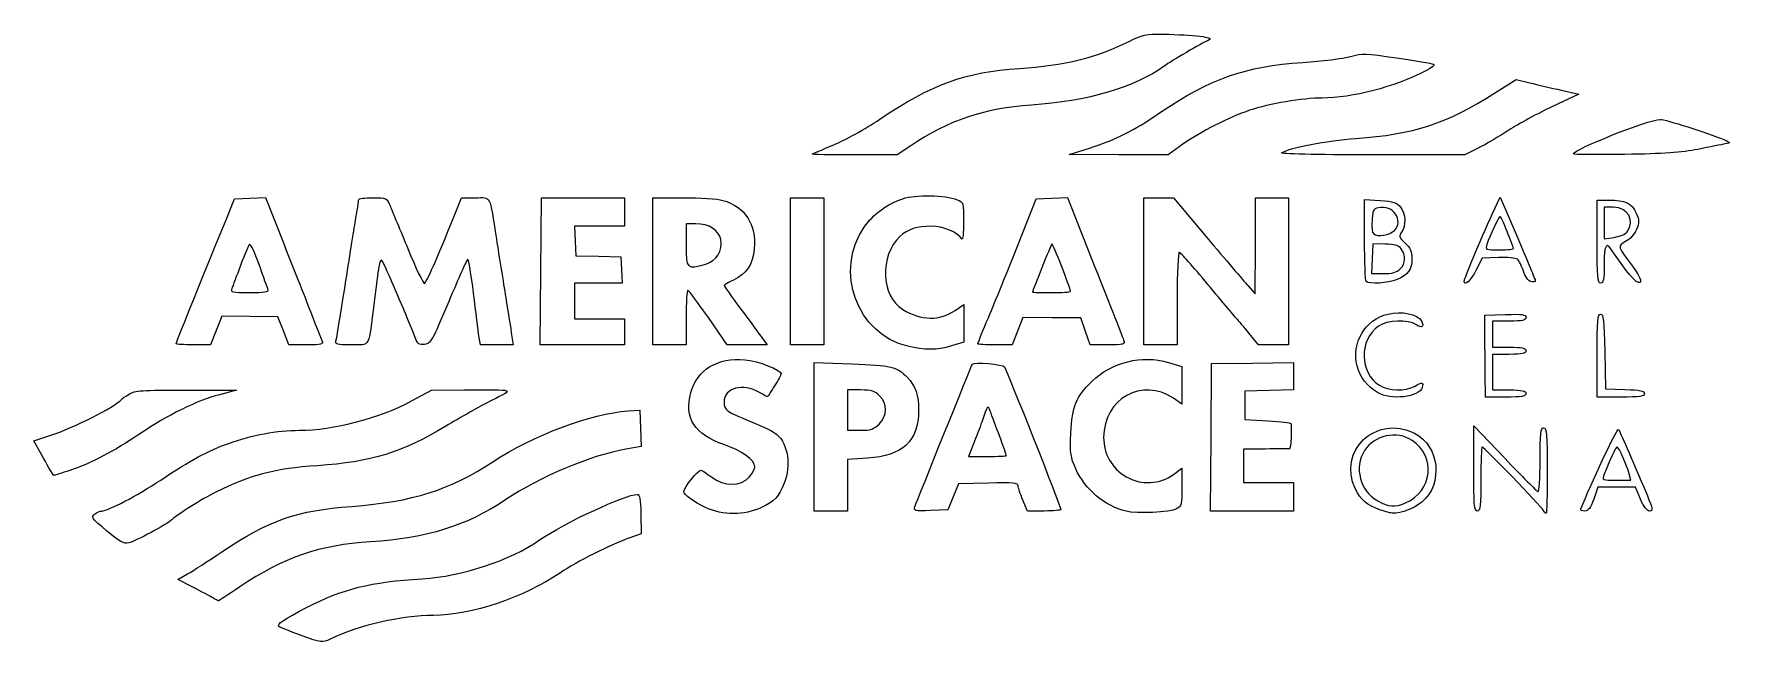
# Model space of a CAD drawing. Extents: x 23 to 559, y 21 to 214.
import ezdxf

# ---------------------------------------------------------------- set-up
doc = ezdxf.new("R2010")
doc.units = 0
doc.layers.add('Image', color=7, linetype='CONTINUOUS')

msp = doc.modelspace()

# ---------------------------------------------------------------- linework, layer by layer
at = {"layer": 'Image', "color": 7}
for points in [[(484.65657, 195.208682), (491.188132, 199.317457), (495.53157, 198.272723)], [(505.408605, 195.977193), (510.942203, 194.726397), (502.687028, 190.833354)], [(299.820983, 178.426177), (295.516965, 175.5), (281.88348, 175.5)], [(385.823138, 178.86593), (381.106207, 175.5), (365.490608, 175.554319), (349.875, 175.608637), (356.25, 177.671406)], [(479.157225, 177.643563), (474.939443, 175.5), (445.407225, 175.522807)], [(83.062455, 154.5), (85.975718, 161.625), (90.853455, 161.8437), (95.731185, 162.062408), (101.617057, 147.2187)], [(155.408355, 156.1875), (157.73469, 162), (162.103058, 162)], [(218.25, 138.75), (218.25, 162), (227.8125, 161.9955)], [(332.111355, 143.25), (339.456405, 161.625), (344.374042, 161.84439), (349.29168, 162.063787), (357.989348, 140.09439)], [(373.5, 138.75), (373.5, 162), (378.1875, 161.99475), (382.875, 161.9895), (393.375, 149.458095)], [(406.292205, 134.27598), (408.70941, 131.62527), (408.729735, 146.81277), (408.75, 162), (414, 162), (419.25, 162), (419.25, 138.75), (419.25, 115.5), (414.465345, 115.5), (409.68069, 115.5), (406.793325, 119.0625)], [(443.25, 148.71237), (443.25, 161.424743), (448.225215, 161.107943)], [(483.750233, 157.04892), (486.115972, 162.22284), (491.68299, 149.264768)], [(516.75, 148.125), (516.75, 161.25), (520.451175, 161.25)], [(521.883758, 159), (519, 159), (519, 154.026248), (519, 149.052495), (522.161182, 149.4765)], [(231.821782, 153.75), (228.75, 153.75), (228.75, 147)], [(449.803267, 147.343478), (445.875, 147.375), (445.65171, 142.6875), (445.428427, 138), (449.21421, 138)], [(485.551748, 143.098305), (480.468473, 142.875), (478.54674, 139.16829)], [(228.75, 124.125), (228.75, 115.5), (223.5, 115.5), (218.25, 115.5), (218.25, 138.75)], [(384, 130.125), (384, 115.5), (378.75, 115.5), (373.5, 115.5), (373.5, 138.75)], [(108.638925, 115.5), (103.117365, 115.5), (101.404185, 119.91816), (99.691005, 124.336328), (90.794625, 124.451415), (81.898252, 124.566503), (80.140447, 120.033248), (78.382635, 115.5), (72.941318, 115.5)], [(252.850463, 117.562185), (254.352143, 115.499685), (248.021918, 115.499685), (241.691693, 115.499685), (235.78335, 124.093703)], [(313.827578, 126.391237), (316.5, 128.204797), (316.5, 122.25645), (316.5, 116.30811), (312.613875, 115.154055)], [(362.100652, 115.5), (356.540827, 115.5), (355.020082, 119.75937), (353.499337, 124.018732), (344.363115, 124.071907), (335.2269, 124.125007), (333.554767, 119.812507), (331.882635, 115.500007), (326.441317, 115.500007)], [(481.291365, 119.25), (481.27854, 124.875), (487.764277, 125.091697)], [(173.570723, 118.6875), (174.01773, 115.5), (168.854723, 115.5), (163.691715, 115.5), (163.256798, 118.3125)], [(489.000015, 123), (483.750015, 123), (483.750015, 118.875), (483.750015, 114.75), (489.000015, 114.75)], [(519.168457, 113.4375), (519.375, 101.625), (525.5625, 101.40717)], [(269.248567, 86.4375), (269.247067, 109.875), (281.060992, 109.48128)], [(381.241665, 109.946033), (385.5, 108.708098), (385.5, 102.75165), (385.5, 96.795202), (382.799565, 98.627767)], [(394.714065, 86.286698), (394.875, 109.573402), (407.81256, 109.724198), (420.75012, 109.875), (420.75006, 105.588735), (420.75, 101.302477), (413.0625, 101.088735), (405.375, 100.875), (405.375, 96.375), (405.375, 91.875), (412.69413, 91.5)], [(489.000015, 112.5), (483.750015, 112.5), (483.750015, 106.875), (483.750015, 101.25), (489.000015, 101.25)], [(524.25, 99), (516.75, 99), (516.75, 112.125)], [(487.875015, 99), (481.500015, 99), (481.402117, 106.3125), (481.402102, 106.3125)], [(70.661113, 101.208705), (86.625, 101.16738), (81.243668, 99.756817)], [(142.173068, 97.895415), (148.221135, 101.176545), (158.673068, 101.25057)], [(283.909087, 101.25), (279.75, 101.25), (279.75, 94.875), (279.75, 88.5), (283.77273, 88.5)], [(210.375, 94.63548), (214.125, 94.875), (214.342568, 89.14473), (214.560135, 83.414452), (209.716118, 82.570905)], [(25.547798, 79.6875), (22.544688, 85.125), (27.584844, 86.814427)], [(286.102522, 79.68489), (279.75, 79.288567), (279.75, 71.14428), (279.75, 63), (274.5, 63), (269.25, 63), (269.2485, 86.4375), (269.248567, 86.4375)], [(411.93738, 82.588815), (405, 82.5), (405, 77.25), (405, 72), (412.875, 72), (420.75, 72), (420.75, 67.5), (420.75, 63), (407.651565, 63), (394.55313, 63), (394.714065, 86.286698)], [(477.75, 76.478093), (477.75, 89.956185), (487.553767, 79.665593)], [(319.592385, 84.1875), (318.021885, 80.25), (324.010943, 80.25)], [(382.801672, 74.518223), (385.5, 76.576335), (385.5, 70.56456)], [(324.298238, 71.83491), (314.846482, 71.625), (313.192125, 67.5), (311.537767, 63.375), (306.05031, 63.152752)], [(530.463375, 66.75), (528.879045, 70.5), (522.962678, 70.5), (517.046318, 70.5), (515.697833, 66.75)], [(522.84987, 72.75), (527.412615, 72.75), (526.90149, 74.786483)], [(341.973345, 63), (336.696697, 63), (335.223345, 66.437183)], [(214.428758, 62.029403), (214.534717, 55.808805), (210.579862, 54.413258)], [(72.828731, 38.90694), (68.032462, 41.381407), (71.133611, 43.142887)]]:
    msp.add_lwpolyline(points, dxfattribs=at)
for points in [[(268.562498, 175.77854)], [(417.012563, 176.212172)], [(509.25, 175.839883)], [(182.833417, 138.749603), (183.041843, 162), (196.145917, 162), (209.25, 162), (209.25, 157.5), (209.25, 153), (201.33921, 153), (193.428427, 153), (193.65171, 148.3125), (193.875, 143.625), (201, 143.487008), (208.125, 143.349015), (208.349925, 139.174508), (208.574858, 135), (201.037425, 135), (193.5, 135), (193.5, 129.375), (193.5, 123.75), (201.375, 123.75), (209.25, 123.75), (209.25, 119.625), (209.25, 115.5), (195.9375, 115.499603), (182.625, 115.499205)], [(261.75, 138.75), (261.75, 162), (267, 162), (272.25, 162), (272.25, 138.75), (272.25, 115.5), (267, 115.5), (261.75, 115.5)], [(452.083117, 151.167525)], [(526.286182, 151.2186)], [(490.367513, 146.0625)], [(516.75, 148.125)], [(234.9363, 141.039105)], [(443.750002, 135.500002)], [(454.5, 139.5)], [(474.75, 135.653963)], [(96.567615, 132.9375)], [(350.25, 132.43233)], [(67.5, 115.867298)], [(118.0356, 116.8125)], [(298.805175, 115.054883)], [(321, 115.78341)], [(447.375, 100.403025)], [(289.77273, 90.47727)], [(330, 80.509575)], [(25.547798, 79.6875)], [(456.21159, 65.53263)], [(235.043993, 64.048448)], [(301.055167, 64.277752)], [(367.875, 62.90499)], [(448.31931, 63.317197)], [(499.724768, 63.297278)], [(511.625002, 63.63753)], [(45.506996, 56.75337)], [(79.125, 35.53977)], [(107.019413, 23.67222)]]:
    msp.add_lwpolyline(points, close=True, dxfattribs=at)
for points in [[(334.125, 202.835576), (348.153847, 203.751354), (358.928993, 206.411215), (368.79111, 211.392962)], [(368.79111, 211.392962), (372.974085, 213.505948), (374.100105, 213.740924), (379.66611, 213.662337)], [(379.66611, 213.662337), (389.170447, 213.528145), (395.955788, 212.687248), (394.125, 211.870468)], [(394.125, 211.870468), (391.53636, 210.715584), (382.22649, 205.290789), (379.875, 203.56709)], [(378.459203, 188.777213), (394.315912, 199.59429), (405.497948, 203.54059), (423.75, 204.760985)], [(423.75, 204.760985), (429.73125, 205.160911), (436.48125, 206.000113), (438.75, 206.625879)], [(438.75, 206.625879), (442.566577, 207.678565), (443.660078, 207.645598), (453.375, 206.184945)], [(453.375, 206.184945), (459.15, 205.316665), (464.38125, 204.441527), (465, 204.240194)], [(465, 204.240194), (465.718718, 204.006332), (464.770718, 203.177996), (462.375, 201.946532)], [(289.961183, 186.77341), (306.362775, 197.877954), (316.902908, 201.711348), (334.125, 202.835576)], [(379.875, 203.56709), (370.78632, 196.904872), (355.579815, 192.443241), (337.900778, 191.251738)], [(462.375, 201.946532), (452.71632, 196.981712), (439.323345, 193.50216), (429.854648, 193.497604)], [(429.854648, 193.497604), (423.752895, 193.494679), (413.02782, 191.677825), (406.920855, 189.61259)], [(440.42412, 180.708857), (458.99595, 182.036092), (468.853365, 185.267447), (484.65657, 195.208682)], [(495.53157, 198.272723), (497.920455, 197.69812), (502.36512, 196.665131), (505.408605, 195.977193)], [(337.900778, 191.251738), (322.933883, 190.243022), (311.57463, 186.41714), (299.820983, 178.426177)], [(356.25, 177.671406), (364.734233, 180.416662), (370.237687, 183.168687), (378.459203, 188.777213)], [(406.920855, 189.61259), (400.400813, 187.40766), (391.28919, 182.766424), (385.823138, 178.86593)], [(502.687028, 190.833354), (498.146678, 188.692181), (491.944058, 185.330845), (488.903423, 183.363719)], [(275.40987, 178.701517), (279.00405, 180.155958), (285.552135, 183.788309), (289.961183, 186.77341)], [(488.903423, 183.363719), (485.862788, 181.396592), (481.476998, 178.822522), (479.157225, 177.643563)], [(509.25, 175.839883), (509.25, 177.233541), (533.162355, 186.75), (536.664247, 186.75)], [(536.664247, 186.75), (538.346445, 186.75), (551.628547, 182.53146), (556.79406, 180.356551)], [(268.562498, 175.77854), (268.734375, 175.931737), (271.81569, 177.247077), (275.40987, 178.701517)], [(417.012563, 176.212172), (419.838, 177.867754), (431.196593, 180.049412), (440.42412, 180.708857)], [(548.625, 177.272345), (543.64638, 176.265866), (537.594165, 175.84694), (525.5625, 175.675992)], [(557.25, 179.006024), (556.21875, 178.803021), (552.3375, 178.022866), (548.625, 177.272345)], [(556.79406, 180.356551), (559.12236, 179.376233), (559.122877, 179.374703), (557.25, 179.006024)], [(281.88348, 175.5), (274.38507, 175.5), (268.390627, 175.625343), (268.562498, 175.77854)], [(445.407225, 175.522807), (427.81875, 175.536389), (416.335065, 175.81519), (417.012563, 176.212172)], [(525.5625, 175.675992), (516.590625, 175.548518), (509.25, 175.62227), (509.25, 175.839883)], [(124.109145, 154.125), (124.72221, 157.8375), (125.229705, 161.128125), (125.236905, 161.4375)], [(125.236905, 161.4375), (125.244405, 161.746875), (127.238355, 162), (129.668565, 162)], [(129.668565, 162), (134.067585, 162), (134.092275, 161.98755), (135.250808, 159.1875)], [(162.103058, 162), (167.179178, 162), (166.491645, 163.354357), (168.765922, 148.875)], [(227.8125, 161.9955), (233.071875, 161.99325), (238.708523, 161.621093), (240.338377, 161.168588)], [(240.338377, 161.168588), (247.355512, 159.22041), (251.07168, 153.505433), (250.284, 145.873553)], [(285.045218, 152.690722), (287.78478, 156.67254), (292.421857, 160.104382), (297.212505, 161.695583)], [(297.212505, 161.695583), (301.303065, 163.054252), (310.677653, 162.874365), (314.4375, 161.365065)], [(314.4375, 161.365065), (316.456095, 160.55475), (316.499752, 160.40502), (316.488518, 154.331062)], [(448.225215, 161.107943), (452.290882, 160.849065), (453.45633, 160.475122), (454.600215, 159.062483)], [(520.451175, 161.25), (525.67851, 161.25), (527.885505, 160.207208), (529.171343, 157.12977)], [(135.250808, 159.1875), (135.890835, 157.640625), (138.41085, 151.546005), (140.850848, 145.643895)], [(145.956105, 134.9403), (146.58033, 134.96595), (149.914185, 142.459958), (155.408355, 156.1875)], [(448.402635, 158.865248), (446.055652, 158.63859), (445.89984, 158.441745), (445.647562, 155.38455)], [(452.083117, 151.167525), (455.813205, 153.78018), (453.162127, 159.324907), (448.402635, 158.865248)], [(454.600215, 159.062483), (456.25077, 157.02414), (456.427537, 153.12138), (454.960192, 151.114673)], [(474.75, 135.653963), (474.75, 136.453717), (479.54403, 147.849863), (483.750233, 157.04892)], [(486.087008, 155.99901), (485.615813, 155.99826), (482.90256, 150.241095), (481.934108, 147.1875)], [(488.329523, 151.3125), (487.35024, 153.890625), (486.341108, 155.999557), (486.087008, 155.99901)], [(526.286182, 151.2186), (528.875092, 154.75914), (526.475775, 159), (521.883758, 159)], [(529.171343, 157.12977), (530.128882, 154.838063), (530.131815, 154.168958), (529.194142, 151.924815)], [(67.5, 115.867298), (67.5, 116.190472), (74.260027, 132.971767), (83.062455, 154.5)], [(120.708375, 132.75), (121.965727, 140.79375), (123.496072, 150.4125), (124.109145, 154.125)], [(239.687273, 148.806833), (239.128192, 151.786988), (236.004683, 153.75), (231.821782, 153.75)], [(298.805175, 115.054882), (282.701445, 118.964303), (275.462812, 138.763178), (285.045218, 152.690722)], [(306.236325, 152.997195), (301.714125, 153.000195), (298.82931, 152.055203), (296.36451, 149.762542)], [(315.926018, 148.96812), (314.525482, 151.111095), (309.996037, 152.994487), (306.236325, 152.997195)], [(316.488518, 154.331062), (316.482518, 150.91773), (316.229078, 148.504402), (315.926018, 148.96812)], [(445.647562, 155.38455), (445.500487, 153.60231), (445.565272, 151.661685), (445.79154, 151.07205)], [(445.79154, 151.07205), (446.33736, 149.649668), (449.99532, 149.705175), (452.083117, 151.167525)], [(454.960192, 151.114673), (454.032285, 149.845687), (454.153357, 149.475023), (456.085192, 147.670417)], [(490.367512, 146.0625), (490.225898, 146.371875), (489.308805, 148.734375), (488.329523, 151.3125)], [(522.161182, 149.4765), (523.908488, 149.71086), (525.75345, 150.490043), (526.286182, 151.2186)], [(529.194142, 151.924815), (528.5829, 150.46191), (527.115375, 148.831065), (525.796485, 148.149037)], [(90.680527, 147.22239), (90.356445, 146.893822), (89.088983, 143.925), (87.863947, 140.625)], [(93.747263, 140.84739), (92.38464, 144.6822), (91.004618, 147.55095), (90.680527, 147.22239)], [(101.617057, 147.2187), (104.85429, 139.054665), (108.753112, 129.16875), (110.281125, 125.25)], [(140.850848, 145.643895), (143.290845, 139.741792), (145.588215, 134.925173), (145.956105, 134.9403)], [(168.765922, 148.875), (169.60821, 143.5125), (170.933288, 135.24375), (171.710543, 130.5)], [(228.75, 147), (228.75, 139.412865), (228.82395, 139.341615), (234.9363, 141.039105)], [(234.9363, 141.039105), (238.372552, 141.993405), (240.35685, 145.237673), (239.687273, 148.806833)], [(250.284, 145.873553), (249.76824, 140.876317), (247.762582, 137.839665), (243.75861, 135.993825)], [(296.36451, 149.762542), (289.844738, 143.698087), (290.317395, 130.934265), (297.217755, 126.7215)], [(344.38287, 147.382875), (344.068538, 147.068542), (338.260537, 132.671182), (338.25294, 132.1875)], [(350.25, 132.43233), (350.25, 133.547677), (344.697218, 147.697215), (344.38287, 147.382875)], [(393.375, 149.458095), (399.15, 142.565828), (404.96274, 135.733875), (406.292205, 134.27598)], [(443.750002, 135.500002), (443.475, 135.774998), (443.25, 141.72057), (443.25, 148.71237)], [(454.841917, 145.843478), (453.994552, 146.964105), (452.801025, 147.319418), (449.803267, 147.343478)], [(454.5, 139.5), (456.262538, 141.262538), (456.398498, 143.7849), (454.841917, 145.843478)], [(456.085192, 147.670417), (457.75983, 146.106075), (458.2446, 144.994583), (458.22615, 142.761593)], [(481.934108, 147.1875), (481.418708, 145.5624), (481.569488, 145.5), (486.011963, 145.5)], [(486.011963, 145.5), (488.54913, 145.5), (490.509135, 145.753125), (490.367513, 146.0625)], [(491.68299, 149.264768), (494.744843, 142.137825), (497.25, 136.044285), (497.25, 135.723563)], [(517.875, 135), (516.917857, 135), (516.75, 136.958332), (516.75, 148.125)], [(521.787847, 144.9375), (519.63513, 148.294942), (519, 147.397905), (519, 141)], [(529.16166, 135.553215), (528.16065, 136.132335), (524.209073, 141.161317), (521.787847, 144.9375)], [(525.796485, 148.149037), (523.133025, 146.771715), (523.160662, 146.669977), (527.92035, 140.33097)], [(87.863947, 140.625), (86.638912, 137.325), (85.401007, 134.034375), (85.11306, 133.3125)], [(96.567615, 132.9375), (96.379035, 133.453125), (95.109877, 137.012572), (93.747263, 140.84739)], [(132.672833, 142.04598), (131.937233, 142.882837), (131.682323, 141.57954), (130.121228, 129)], [(143.202083, 117.512715), (141.200633, 122.806207), (133.201268, 141.44481), (132.672833, 142.04598)], [(159.740228, 142.5), (159.468525, 142.5), (156.743948, 136.509375), (153.685613, 129.1875)], [(161.528063, 131.8125), (160.816455, 137.690625), (160.01193, 142.5), (159.740228, 142.5)], [(324.041775, 123.375), (324.440265, 124.2), (328.071577, 133.14375), (332.111355, 143.25)], [(357.989348, 140.09439), (362.773065, 128.01123), (366.906045, 117.534375), (367.17375, 116.8125)], [(384.63969, 144.75), (384.287858, 144.75), (384, 138.16875), (384, 130.125)], [(393.703935, 134.614328), (389.070435, 140.18895), (384.991523, 144.75), (384.63969, 144.75)], [(458.22615, 142.761593), (458.196975, 139.228845), (457.045245, 137.610195), (453.509722, 136.132957)], [(491.568923, 142.546545), (491.055278, 142.97283), (488.347545, 143.221125), (485.551748, 143.098305)], [(493.476203, 138.822113), (492.940845, 140.444258), (492.082568, 142.120252), (491.568923, 142.546545)], [(519, 141), (519, 136.16667), (518.781248, 135), (517.875, 135)], [(527.92035, 140.33097), (530.782065, 136.519695), (531.364237, 134.278942), (529.16166, 135.553215)], [(240.77874, 134.249685), (240.77349, 134.043435), (243.14928, 130.668435), (246.058778, 126.749685)], [(243.75861, 135.993825), (242.125155, 135.240795), (240.784215, 134.455935), (240.77874, 134.249685)], [(403.017225, 123.551828), (402.52842, 124.06158), (398.337442, 129.039705), (393.703935, 134.614328)], [(453.509722, 136.132957), (450.75669, 134.982667), (444.662565, 134.58744), (443.750002, 135.500002)], [(449.21421, 138), (452.000002, 138), (453.396217, 138.396218), (454.5, 139.5)], [(478.54674, 139.16829), (476.758342, 135.71877), (474.75, 133.859813), (474.75, 135.653963)], [(495.849788, 135.506595), (495.038407, 135.718777), (494.040247, 137.113043), (493.476203, 138.822113)], [(497.25, 135.723563), (497.25, 135.40284), (496.619902, 135.305205), (495.849788, 135.506595)], [(85.11306, 133.3125), (84.63999, 132.126532), (85.18341, 132), (90.75, 132)], [(90.75, 132), (95.361247, 132), (96.824257, 132.235762), (96.567615, 132.9375)], [(118.0356, 116.8125), (118.248278, 117.534375), (119.45103, 124.70625), (120.708375, 132.75)], [(130.121228, 129), (128.281628, 114.17622), (128.992845, 115.5), (122.86815, 115.5)], [(153.685613, 129.1875), (148.524045, 116.830335), (147.977018, 115.857975), (146.062868, 115.637715)], [(163.256798, 118.3125), (163.017593, 119.859375), (162.239663, 125.934375), (161.528063, 131.8125)], [(171.710543, 130.5), (172.48779, 125.75625), (173.324873, 120.440625), (173.570723, 118.6875)], [(229.3125, 132.718703), (229.003125, 132.736058), (228.75, 128.86875), (228.75, 124.125)], [(235.78335, 124.093703), (232.533758, 128.820413), (229.621875, 132.701662), (229.3125, 132.718703)], [(338.25294, 132.1875), (338.25144, 132.084375), (340.95, 132), (344.25, 132)], [(344.25, 132), (347.55, 132), (350.25, 132.19455), (350.25, 132.43233)], [(110.281125, 125.25), (111.80913, 121.33125), (113.307075, 117.534375), (113.609902, 116.8125)], [(246.058778, 126.749685), (248.968283, 122.830935), (252.02454, 118.69656), (252.850463, 117.562185)], [(297.217755, 126.7215), (303.067035, 123.15042), (308.881605, 123.034815), (313.827578, 126.391237)], [(406.793325, 119.0625), (405.205275, 121.021875), (403.50603, 123.042075), (403.017225, 123.551828)], [(440.91942, 108.831405), (438.986663, 116.06304), (443.396197, 123.48585), (450.660112, 125.228437)], [(459.484597, 121.901483), (457.069665, 123.592965), (450.31983, 123.32988), (447.66696, 121.44087)], [(450.660112, 125.228437), (455.008072, 126.271492), (460.050412, 125.241412), (461.210857, 123.07314)], [(487.764277, 125.091697), (493.196175, 125.27319), (494.250015, 125.120873), (494.250015, 124.154197)], [(494.250015, 124.154197), (494.250015, 123.225188), (493.22571, 123), (489.000015, 123)], [(516.75, 112.125), (516.75, 123.191213), (516.923482, 125.25), (517.855957, 125.25)], [(517.855957, 125.25), (518.775008, 125.25), (518.996812, 123.253717), (519.168457, 113.4375)], [(321, 115.78341), (321, 116.16663), (323.141107, 121.510357), (324.041775, 123.375)], [(447.66696, 121.44087), (441.4473, 117.012083), (441.618097, 106.595003), (447.973912, 102.71964)], [(461.210857, 123.07314), (462.22923, 121.170285), (461.3655, 120.584047), (459.484597, 121.901483)], [(481.402102, 106.3125), (481.348252, 110.334375), (481.298423, 116.15625), (481.291365, 119.25)], [(72.941318, 115.5), (69.948593, 115.5), (67.5, 115.665285), (67.5, 115.867298)], [(113.609902, 116.8125), (114.105322, 115.631498), (113.607653, 115.5), (108.638925, 115.5)], [(122.86815, 115.5), (118.250145, 115.5), (117.693465, 115.651192), (118.0356, 116.8125)], [(146.062868, 115.637715), (144.387623, 115.444957), (143.850885, 115.796737), (143.202083, 117.512715)], [(312.613875, 115.154055), (308.056485, 113.800658), (304.088992, 113.772165), (298.805175, 115.054883)], [(326.441317, 115.500007), (323.448593, 115.5), (321, 115.62753), (321, 115.78341)], [(367.17375, 116.8125), (367.609762, 115.636763), (367.081147, 115.5), (362.100652, 115.5)], [(489.000015, 114.75), (493.166685, 114.75), (494.250015, 114.51786), (494.250015, 113.625)], [(494.250015, 113.625), (494.250015, 112.73214), (493.166685, 112.5), (489.000015, 112.5)], [(230.225317, 100.408358), (232.167315, 107.620373), (238.710652, 111.600368), (247.330568, 110.812628)], [(247.330568, 110.812628), (251.492505, 110.432288), (258.75, 107.586255), (258.75, 106.33449)], [(281.060992, 109.48128), (293.644455, 109.061918), (295.47324, 108.62307), (298.63971, 105.26298)], [(301.055167, 64.277752), (302.049915, 66.9999), (319.02942, 109.134795), (319.248645, 109.425135)], [(319.248645, 109.425135), (319.802347, 110.158447), (328.872817, 109.363335), (329.403833, 108.534922)], [(329.403833, 108.534922), (330.136703, 107.391615), (347.25, 64.223948), (347.25, 63.518603)], [(357.12561, 104.02662), (363.38088, 110.09367), (372.789637, 112.4031), (381.241665, 109.946033)], [(447.375, 100.403025), (443.82561, 102.60747), (441.916793, 105.0996), (440.91942, 108.831405)], [(251.897085, 100.4568), (246.76794, 103.583812), (240.75, 101.904015), (240.75, 97.345275)], [(256.718692, 102.546443), (255.601477, 100.80216), (254.62704, 99.27246), (254.553277, 99.147105)], [(258.75, 106.33449), (258.75, 105.995348), (257.835915, 104.290725), (256.718692, 102.546443)], [(298.63971, 105.26298), (301.339792, 102.3978), (302.249925, 99.73185), (302.249925, 94.687965)], [(350.397367, 87.627263), (350.764455, 96.030098), (352.00929, 99.064245), (357.12561, 104.02662)], [(382.799565, 98.627767), (372.9603, 105.304875), (360.75, 98.459685), (360.75, 86.266597)], [(461.47965, 102.047175), (460.675387, 98.97168), (451.41726, 97.892475), (447.375, 100.403025)], [(447.973912, 102.71964), (450.82014, 100.984193), (456.2691, 100.813875), (459, 102.375)], [(459, 102.375), (461.51808, 103.814468), (461.927648, 103.760318), (461.47965, 102.047175)], [(27.584844, 86.814427), (35.527124, 89.476628), (47.77955, 95.666745), (50.25, 98.265218)], [(50.25, 98.265218), (50.45625, 98.482155), (51.541251, 99.242475), (52.661113, 99.954825)], [(52.661113, 99.954825), (54.431738, 101.081122), (56.778742, 101.244615), (70.661113, 101.208705)], [(81.243668, 99.756817), (74.004565, 97.859287), (64.922623, 93.40578), (55.993213, 87.37476)], [(106.431383, 88.5), (117.03639, 88.5), (132.204015, 92.487112), (142.173068, 97.895415)], [(167.25, 97.94547), (163.74375, 96.166763), (157.22673, 92.491928), (152.767725, 89.77917)], [(158.673068, 101.25057), (175.211138, 101.36775), (174.52065, 101.633835), (167.25, 97.94547)], [(240.718748, 83.97735), (231.443355, 87.102083), (228.066225, 92.390115), (230.225317, 100.408358)], [(240.75, 97.345275), (240.75, 94.85034), (241.382865, 94.396388), (249.30204, 91.210958)], [(254.553277, 99.147105), (254.479552, 99.021758), (253.284232, 99.611115), (251.897085, 100.4568)], [(289.909087, 99.409087), (288.39717, 100.921012), (287.324917, 101.25), (283.909087, 101.25)], [(289.77273, 90.47727), (292.392502, 93.097042), (292.450072, 96.86811), (289.909087, 99.409087)], [(324.902505, 94.5), (324.088283, 96.529418), (324.147728, 96.604177), (322.218945, 91.125)], [(494.250015, 100.125), (494.250015, 99.213233), (493.041682, 99), (487.875015, 99)], [(489.000015, 101.25), (493.166685, 101.25), (494.250015, 101.01786), (494.250015, 100.125)], [(531.75, 100.09467), (531.75, 99.208087), (530.324302, 99), (524.25, 99)], [(525.5625, 101.40717), (530.386808, 101.237325), (531.75, 100.948163), (531.75, 100.09467)], [(167.625, 78.554895), (180.132817, 86.86752), (198.822098, 93.89757), (210.375, 94.63548)], [(302.249925, 94.687965), (302.249925, 85.120747), (297.140632, 80.373533), (286.102522, 79.68489)], [(330, 80.509575), (330, 80.801723), (326.061427, 91.611398), (324.902505, 94.5)], [(412.69413, 91.5), (416.719658, 91.29375), (420.010282, 90.871875), (420.00663, 90.5625)], [(440.335725, 69.94791), (434.502968, 81.99678), (446.901412, 93.681967), (459.025493, 87.5625)], [(55.993213, 87.37476), (47.704678, 81.776588), (40.866537, 78.20241), (33.934513, 75.845055)], [(84.136718, 84.383985), (91.4586, 87.039398), (99.370058, 88.5), (106.431383, 88.5)], [(152.767725, 89.77917), (139.321643, 81.598868), (129.02691, 78.432023), (112.221465, 77.306438)], [(249.30204, 91.210958), (252.974415, 89.733772), (256.649122, 87.928875), (257.468055, 87.200085)], [(257.468055, 87.200085), (260.989275, 84.066435), (261.964808, 77.519565), (259.75866, 71.82768)], [(283.77273, 88.5), (287.119125, 88.5), (288.12789, 88.832437), (289.77273, 90.47727)], [(322.218945, 91.125), (321.638108, 89.475), (320.456153, 86.353125), (319.592385, 84.1875)], [(351.940207, 76.317908), (350.270317, 79.965435), (350.11302, 81.118448), (350.397367, 87.627263)], [(360.75, 86.266597), (360.75, 80.981182), (363.330975, 76.498328), (367.923608, 73.806863)], [(419.99988, 86.25), (419.99988, 84.1875), (419.746755, 82.539967), (419.43738, 82.588815)], [(420.00663, 90.5625), (420.00288, 90.253125), (419.99988, 88.3125), (419.99988, 86.25)], [(458.32659, 85.297552), (453.538088, 88.496475), (446.231475, 86.949128), (443.235585, 82.101675)], [(459.025493, 87.5625), (466.966245, 83.554515), (468.230355, 71.613668), (461.32869, 65.806305)], [(498.75, 79.062502), (498.75, 87.618053), (498.930217, 89.25), (499.875, 89.25)], [(499.875, 89.25), (500.833335, 89.25), (501, 87.249998), (501, 75.75)], [(511.625003, 63.63753), (514.56552, 71.13624), (523.10256, 89.179253), (523.498725, 88.732628)], [(523.498725, 88.732628), (523.99851, 88.169197), (527.472893, 80.237183), (532.55265, 68.0625)], [(62.625, 72.773333), (72.321191, 79.203547), (77.377545, 81.932648), (84.136718, 84.383985)], [(209.716118, 82.570905), (198.960188, 80.69784), (182.283345, 73.69086), (171.75, 66.618967)], [(250.5, 76.990935), (250.5, 79.09584), (246.2964, 82.098323), (240.718748, 83.97735)], [(324.010943, 80.25), (327.304927, 80.25), (330, 80.366805), (330, 80.509575)], [(419.43738, 82.588815), (419.128005, 82.63764), (415.753005, 82.63764), (411.93738, 82.588815)], [(443.235585, 82.101675), (439.862033, 76.643153), (441.766395, 69.40074), (447.416798, 66.200258)], [(456.21159, 65.53263), (464.752883, 69.187207), (465.93306, 80.216093), (458.32659, 85.297552)], [(480.392602, 83.25), (480.17667, 83.25), (480, 78.69375), (480, 73.125)], [(499.724768, 63.297278), (498.962993, 64.62744), (480.91962, 83.25), (480.392602, 83.25)], [(523.079602, 83.25), (522.734483, 83.25), (520.669058, 78.84618), (518.946473, 74.4375)], [(526.90149, 74.786483), (526.260323, 77.34108), (523.592025, 83.25), (523.079602, 83.25)], [(28.897468, 74.25), (28.70686, 74.25), (27.199508, 76.696875), (25.547798, 79.6875)], [(33.934513, 75.845055), (31.354746, 74.967788), (29.088076, 74.25), (28.897468, 74.25)], [(112.221465, 77.306438), (98.656305, 76.397873), (91.198163, 74.461043), (80.051145, 68.951993)], [(123, 64.461255), (142.115527, 65.87436), (154.366905, 69.74364), (167.625, 78.554895)], [(228, 69.173175), (228, 70.325468), (232.656585, 76.1214), (233.410815, 75.907868)], [(233.410815, 75.907868), (233.832645, 75.788453), (235.377128, 74.775952), (236.843003, 73.657868)], [(248.689935, 73.729343), (249.68547, 74.88672), (250.5, 76.35444), (250.5, 76.990935)], [(367.875, 62.90499), (360.934687, 64.715805), (354.942788, 69.759412), (351.940207, 76.317908)], [(478.875, 63), (477.916732, 63), (477.75, 64.997565), (477.75, 76.478093)], [(487.553767, 79.665593), (492.94584, 74.00577), (497.67084, 69.2625), (498.053767, 69.125002)], [(498.053767, 69.125002), (498.460177, 68.979068), (498.75, 73.11582), (498.75, 79.062502)], [(501, 75.75), (501, 68.325), (500.84802, 62.25), (500.662268, 62.25)], [(43.984672, 63), (45.912436, 63), (55.345976, 67.946115), (62.625, 72.773333)], [(236.843003, 73.657868), (240.687698, 70.725382), (246.13431, 70.758233), (248.689935, 73.729343)], [(259.75866, 71.82768), (258.069128, 67.468665), (256.760385, 66.085837), (252.375, 64.026023)], [(333.75, 70.959585), (333.75, 71.860252), (332.142562, 72.00912), (324.298238, 71.83491)], [(335.223345, 66.437183), (334.413007, 68.327625), (333.75, 70.362712), (333.75, 70.959585)], [(367.923608, 73.806863), (372.491535, 71.12988), (378.751748, 71.429198), (382.801672, 74.518223)], [(385.5, 70.56456), (385.5, 65.10063), (385.34622, 64.469572), (383.8125, 63.639788)], [(448.31931, 63.317198), (443.881448, 64.901093), (442.03746, 66.4326), (440.335725, 69.94791)], [(480, 73.125), (480, 64.625002), (479.819445, 63), (478.875, 63)], [(518.946473, 74.4375), (518.30673, 72.800167), (518.42277, 72.75), (522.84987, 72.75)], [(80.051145, 68.951993), (75.690818, 66.797048), (67.923408, 61.925408), (66.185185, 60.255405)], [(81.976005, 50.080837), (97.10715, 60.198832), (105.596685, 63.17472), (123, 64.461255)], [(171.75, 66.618967), (159.354533, 58.296885), (146.660093, 54.330105), (129, 53.260387)], [(182.430885, 53.866447), (190.285912, 59.27085), (209.561415, 68.25), (213.307995, 68.25)], [(213.307995, 68.25), (214.070978, 68.25), (214.349092, 66.706395), (214.428758, 62.029403)], [(235.043993, 64.048485), (231.093757, 65.88783), (228, 68.138618), (228, 69.173175)], [(447.416798, 66.200258), (450.85398, 64.25337), (452.864985, 64.100715), (456.21159, 65.53263)], [(461.32869, 65.806305), (459.08061, 63.91467), (454.719165, 62.224028), (452.25, 62.287103)], [(515.697833, 66.75), (514.696058, 63.964147), (513.96699, 63), (512.86218, 63)], [(533.356313, 63), (532.497225, 63), (531.503468, 64.288162), (530.463375, 66.75)], [(532.55265, 68.0625), (534.43383, 63.553868), (534.521753, 63), (533.356313, 63)], [(45.506996, 56.753408), (40.860778, 60.6666), (40.511026, 61.153185), (41.712843, 62.031975)], [(41.712843, 62.031975), (42.440961, 62.564392), (43.463285, 63), (43.984672, 63)], [(66.185185, 60.255405), (64.735025, 58.86216), (54.604861, 53.419762), (52.5, 52.90308)], [(252.375, 64.026023), (247.19709, 61.593968), (240.296182, 61.602908), (235.043993, 64.048448)], [(306.05031, 63.152752), (301.03917, 62.949802), (300.605587, 63.047452), (301.055167, 64.277752)], [(347.25, 63.518603), (347.25, 63.23337), (344.875507, 63), (341.973345, 63)], [(383.8125, 63.639788), (381.816367, 62.559817), (371.092853, 62.06541), (367.875, 62.90499)], [(452.25, 62.287103), (451.63125, 62.302927), (449.862443, 62.76645), (448.31931, 63.317197)], [(500.662268, 62.25), (500.476515, 62.25), (500.05464, 62.721277), (499.724768, 63.297278)], [(512.86218, 63), (512.04423, 63), (511.487498, 63.28689), (511.625002, 63.63753)], [(52.5, 52.90308), (50.973915, 52.528478), (49.672601, 53.244968), (45.506996, 56.75337)], [(145.302188, 41.601555), (157.974375, 42.370252), (172.876733, 47.293012), (182.430885, 53.866447)], [(210.579862, 54.413258), (205.041862, 52.45908), (193.904167, 46.82718), (189, 43.501163)], [(71.133611, 43.142887), (72.839243, 44.111707), (77.718322, 47.233785), (81.976005, 50.080837)], [(129, 53.260387), (112.81959, 52.280295), (101.570123, 48.403455), (87.639653, 39.006592)], [(189, 43.501163), (177.38136, 35.621378), (160.707555, 30.009435), (148.875, 29.99619)], [(79.125, 35.53977), (78.3, 36.030758), (75.46668, 37.545983), (72.828731, 38.90694)], [(87.639653, 39.006592), (83.965193, 36.527962), (80.883705, 34.53309), (80.791905, 34.573537)], [(108.75, 32.519062), (120.11676, 38.404507), (129.004515, 40.612942), (145.302188, 41.601555)], [(80.791905, 34.573537), (80.700105, 34.613963), (79.95, 35.04879), (79.125, 35.53977)], [(99.949163, 26.55084), (99.265913, 27.23409), (101.600145, 28.817032), (108.75, 32.519062)], [(148.875, 29.99619), (138.8091, 29.98494), (125.108438, 26.852512), (116.25, 22.537057)], [(107.019413, 23.67222), (103.386338, 24.9999), (100.204725, 26.295277), (99.949163, 26.55084)], [(116.25, 22.537057), (113.67027, 21.28032), (113.51109, 21.299895), (107.019413, 23.67222)]]:
    msp.add_open_spline(points, degree=3, dxfattribs=at)

doc.saveas('drawing.dxf')
